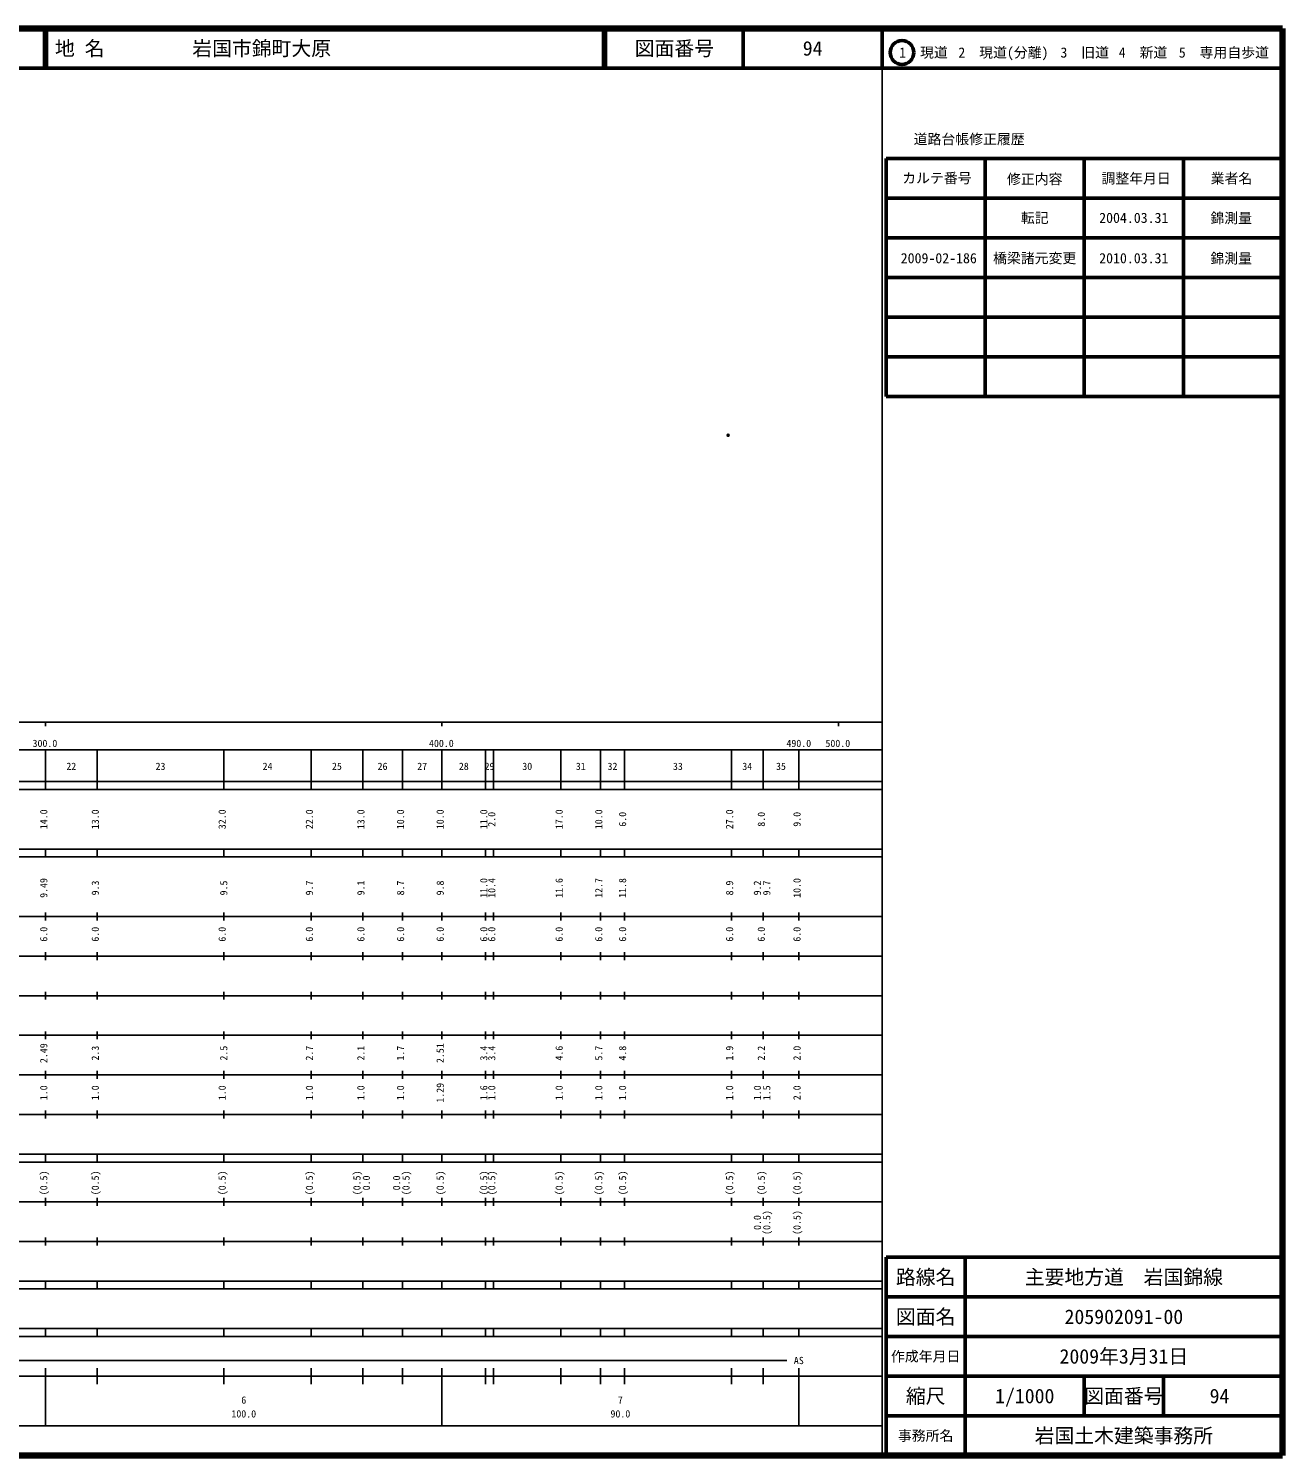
# Model space of a CAD drawing. Units: millimetres on the paper. Extents: x 40 to 680, y 20 to 380.
# Drawn here: x 363.7 to 680, y 20 to 380 of the extents above; entities that cross this region are included whole.
import ezdxf
from ezdxf.enums import TextEntityAlignment as Align

# ---------------------------------------------------------------- set-up
doc = ezdxf.new("R2010")
doc.units = ezdxf.units.MM
doc.header["$PDMODE"] = 32
doc.header["$PDSIZE"] = 0.5
doc.layers.add('M-OTRS', color=6, linetype='Continuous')
doc.layers.add('M-TTL-TXT', color=7, linetype='Continuous')
for name, color, linetype, lineweight in [('M-TTL', 2, 'Continuous', 140), ('M-TTL-BAND', 7, 'Continuous', 25), ('M-TTL-FRAM', 2, 'Continuous', 50), ('M-TTL-LINE', 7, 'Continuous', 50)]:
    doc.layers.add(name, color=color, linetype=linetype, lineweight=lineweight)
doc.styles.add('ＭＳ ゴシック', font='')
doc.styles.get('ＭＳ ゴシック').set_extended_font_data('MS Gothic')

msp = doc.modelspace()

# ---------------------------------------------------------------- linework, layer by layer
at = {"layer": 'M-OTRS'}
msp.add_point((540.175, 277.375), dxfattribs=at)
at = {"layer": 'M-TTL'}
for p, q in [((680, 380), (40, 380)), ((680, 20), (680, 380)), ((40, 20), (680, 20))]:
    msp.add_line(p, q, dxfattribs=at)
at = {"layer": 'M-TTL-BAND'}
for p, q in [((579, 20), (579, 370)), ((40, 205), (579, 205)), ((368, 205), (368, 204)), ((468, 205), (468, 204)), ((568, 205), (568, 204)), ((68, 198), (579, 198)), ((368, 188), (368, 198)), ((381, 188), (381, 198)), ((413, 188), (413, 198)), ((435, 188), (435, 198)), ((448, 188), (448, 198)), ((458, 188), (458, 198)), ((468, 188), (468, 198)), ((479, 188), (479, 198)), ((481, 188), (481, 198)), ((498, 188), (498, 198)), ((508, 188), (508, 198)), ((514, 188), (514, 198)), ((541, 188), (541, 198)), ((549, 188), (549, 198)), ((558, 188), (558, 198)), ((40, 190), (579, 190)), ((40, 188), (579, 188)), ((40, 173), (579, 173)), ((368, 171), (368, 173)), ((381, 171), (381, 173)), ((413, 171), (413, 173)), ((435, 171), (435, 173)), ((448, 171), (448, 173)), ((458, 171), (458, 173)), ((468, 171), (468, 173)), ((479, 171), (479, 173)), ((481, 171), (481, 173)), ((498, 171), (498, 173)), ((508, 171), (508, 173)), ((514, 171), (514, 173)), ((541, 171), (541, 173)), ((549, 171), (549, 173)), ((558, 171), (558, 173)), ((40, 171), (579, 171)), ((40, 156), (579, 156)), ((368, 155), (368, 157)), ((381, 155), (381, 157)), ((413, 155), (413, 157)), ((435, 155), (435, 157)), ((448, 155), (448, 157)), ((458, 155), (458, 157)), ((468, 155), (468, 157)), ((479, 155), (479, 157)), ((481, 155), (481, 157)), ((498, 155), (498, 157)), ((508, 155), (508, 157)), ((514, 155), (514, 157)), ((541, 155), (541, 157)), ((549, 155), (549, 157)), ((558, 155), (558, 157)), ((46, 146), (579, 146)), ((368, 145), (368, 147)), ((381, 145), (381, 147)), ((413, 145), (413, 147)), ((435, 145), (435, 147)), ((448, 145), (448, 147)), ((458, 145), (458, 147)), ((468, 145), (468, 147)), ((479, 145), (479, 147)), ((481, 145), (481, 147)), ((498, 145), (498, 147)), ((508, 145), (508, 147)), ((514, 145), (514, 147)), ((541, 145), (541, 147)), ((549, 145), (549, 147)), ((558, 145), (558, 147)), ((368, 135), (368, 137)), ((381, 135), (381, 137)), ((413, 135), (413, 137)), ((435, 135), (435, 137)), ((448, 135), (448, 137)), ((458, 135), (458, 137)), ((468, 135), (468, 137)), ((479, 135), (479, 137)), ((481, 135), (481, 137)), ((498, 135), (498, 137)), ((508, 135), (508, 137)), ((514, 135), (514, 137)), ((541, 135), (541, 137)), ((549, 135), (549, 137)), ((558, 135), (558, 137)), ((52, 136), (579, 136)), ((46, 126), (579, 126)), ((368, 125), (368, 127)), ((381, 125), (381, 127)), ((413, 125), (413, 127)), ((435, 125), (435, 127)), ((448, 125), (448, 127)), ((458, 125), (458, 127)), ((468, 125), (468, 127)), ((479, 125), (479, 127)), ((481, 125), (481, 127)), ((498, 125), (498, 127)), ((508, 125), (508, 127)), ((514, 125), (514, 127)), ((541, 125), (541, 127)), ((549, 125), (549, 127)), ((558, 125), (558, 127)), ((52, 116), (579, 116)), ((368, 115), (368, 117)), ((381, 115), (381, 117)), ((413, 115), (413, 117)), ((435, 115), (435, 117)), ((448, 115), (448, 117)), ((458, 115), (458, 117)), ((468, 115), (468, 117)), ((479, 115), (479, 117)), ((481, 115), (481, 117)), ((498, 115), (498, 117)), ((508, 115), (508, 117)), ((514, 115), (514, 117)), ((541, 115), (541, 117)), ((549, 115), (549, 117)), ((558, 115), (558, 117)), ((46, 106), (579, 106)), ((368, 105), (368, 107)), ((381, 105), (381, 107)), ((413, 105), (413, 107)), ((435, 105), (435, 107)), ((448, 105), (448, 107)), ((458, 105), (458, 107)), ((468, 105), (468, 107)), ((479, 105), (479, 107)), ((481, 105), (481, 107)), ((498, 105), (498, 107)), ((508, 105), (508, 107)), ((514, 105), (514, 107)), ((541, 105), (541, 107)), ((549, 105), (549, 107)), ((558, 105), (558, 107)), ((40, 96), (579, 96)), ((40, 94), (579, 94)), ((368, 94), (368, 96)), ((381, 94), (381, 96)), ((413, 94), (413, 96)), ((435, 94), (435, 96)), ((448, 94), (448, 96)), ((458, 94), (458, 96)), ((468, 94), (468, 96)), ((479, 94), (479, 96)), ((481, 94), (481, 96)), ((498, 94), (498, 96)), ((508, 94), (508, 96)), ((514, 94), (514, 96)), ((541, 94), (541, 96)), ((549, 94), (549, 96)), ((558, 94), (558, 96)), ((49, 84), (579, 84)), ((368, 83), (368, 85)), ((381, 83), (381, 85)), ((413, 83), (413, 85)), ((435, 83), (435, 85)), ((448, 83), (448, 85)), ((458, 83), (458, 85)), ((468, 83), (468, 85)), ((479, 83), (479, 85)), ((481, 83), (481, 85)), ((498, 83), (498, 85)), ((508, 83), (508, 85)), ((514, 83), (514, 85)), ((541, 83), (541, 85)), ((549, 83), (549, 85)), ((558, 83), (558, 85)), ((40, 74), (579, 74)), ((368, 73), (368, 75)), ((381, 73), (381, 75)), ((413, 73), (413, 75)), ((435, 73), (435, 75)), ((448, 73), (448, 75)), ((458, 73), (458, 75)), ((468, 73), (468, 75)), ((479, 73), (479, 75)), ((481, 73), (481, 75)), ((498, 73), (498, 75)), ((508, 73), (508, 75)), ((514, 73), (514, 75)), ((541, 73), (541, 75)), ((549, 73), (549, 75)), ((558, 73), (558, 75)), ((40, 64), (579, 64)), ((40, 62), (579, 62)), ((368, 62), (368, 64)), ((381, 62), (381, 64)), ((413, 62), (413, 64)), ((435, 62), (435, 64)), ((448, 62), (448, 64)), ((458, 62), (458, 64)), ((468, 62), (468, 64)), ((479, 62), (479, 64)), ((481, 62), (481, 64)), ((498, 62), (498, 64)), ((508, 62), (508, 64)), ((514, 62), (514, 64)), ((541, 62), (541, 64)), ((549, 62), (549, 64)), ((558, 62), (558, 64)), ((40, 52), (579, 52)), ((368, 50), (368, 52)), ((381, 50), (381, 52)), ((413, 50), (413, 52)), ((435, 50), (435, 52)), ((448, 50), (448, 52)), ((458, 50), (458, 52)), ((468, 50), (468, 52)), ((479, 50), (479, 52)), ((481, 50), (481, 52)), ((498, 50), (498, 52)), ((508, 50), (508, 52)), ((514, 50), (514, 52)), ((541, 50), (541, 52)), ((549, 50), (549, 52)), ((558, 50), (558, 52)), ((40, 50), (579, 50)), ((71, 44), (555, 44)), ((40, 40), (579, 40)), ((368, 27.5), (368, 42)), ((381, 38), (381, 42)), ((413, 38), (413, 42)), ((435, 38), (435, 42)), ((448, 38), (448, 42)), ((458, 38), (458, 42)), ((468, 27.5), (468, 42)), ((479, 38), (479, 42)), ((481, 38), (481, 42)), ((498, 38), (498, 42)), ((508, 38), (508, 42)), ((514, 38), (514, 42)), ((541, 38), (541, 42)), ((549, 38), (549, 42)), ((558, 27.5), (558, 42)), ((68, 27.5), (579, 27.5))]:
    msp.add_line(p, q, dxfattribs=at)
at = {"layer": 'M-TTL-FRAM'}
for p, q in [((580, 347.197), (580, 287.197)), ((580, 347.197), (680, 347.197)), ((580, 287.197), (680, 287.197)), ((680, 70), (580, 70)), ((580, 70), (580, 20))]:
    msp.add_line(p, q, dxfattribs=at)
at = {"layer": 'M-TTL-LINE'}
for p, q in [((367.75, 380), (367.75, 370)), ((368.25, 380), (368.25, 370)), ((508.747, 380), (508.747, 370)), ((509.247, 380), (509.247, 370)), ((543.997, 380), (543.997, 370)), ((579, 380), (579, 370)), ((40, 370), (680, 370)), ((605, 347.197), (605, 287.197)), ((630, 347.197), (630, 287.197)), ((655, 347.197), (655, 287.197)), ((580, 337.197), (680, 337.197)), ((580, 327.197), (680, 327.197)), ((580, 317.197), (680, 317.197)), ((580, 307.197), (680, 307.197)), ((580, 297.197), (680, 297.197)), ((600, 70), (600, 20)), ((680, 60), (580, 60)), ((680, 50), (580, 50)), ((680, 40), (580, 40)), ((630, 40), (630, 30)), ((650, 40), (650, 30)), ((680, 30), (580, 30))]:
    msp.add_line(p, q, dxfattribs=at)
msp.add_circle((584.031, 373.958), 3, dxfattribs=at)

# ---------------------------------------------------------------- texts
at = {"layer": 'M-TTL-BAND', "style": 'ＭＳ ゴシック'}
for s, p in [('300.0', (367.844, 198.195)), ('400.0', (467.844, 198.195)), ('490.0', (558, 198.195)), ('500.0', (567.844, 198.195)), ('22', (374.5, 192.405)), ('23', (397, 192.405)), ('24', (424, 192.405)), ('25', (441.5, 192.405)), ('26', (453, 192.405)), ('27', (463, 192.405)), ('28', (473.5, 192.405)), ('29', (480, 192.405)), ('30', (489.5, 192.405)), ('31', (503, 192.405)), ('32', (511, 192.405)), ('33', (527.5, 192.405)), ('34', (545, 192.405)), ('35', (553.5, 192.405)), ('AS', (558, 42.5)), ('6', (418, 32.523)), ('7', (513, 32.523)), ('100.0', (418, 29.033)), ('90.0', (513, 29.033))]:
    msp.add_text(s, height=1.833, dxfattribs=at).set_placement(p, align=Align.BOTTOM_CENTER)
for s, p in [('14.0', (369, 180.5)), ('13.0', (382, 180.5)), ('32.0', (414, 180.5)), ('22.0', (436, 180.5)), ('13.0', (449, 180.5)), ('10.0', (459, 180.5)), ('10.0', (469, 180.5)), ('11.0', (480, 180.5)), ('2.0', (482, 180.5)), ('17.0', (499, 180.5)), ('10.0', (509, 180.5)), ('6.0', (515, 180.5)), ('27.0', (542, 180.5)), ('8.0', (550, 180.5)), ('9.0', (559, 180.5)), ('9.49', (369, 163.174)), ('9.3', (382, 163.174)), ('9.5', (414.399, 163.174)), ('9.7', (436, 163.174)), ('9.1', (449, 163.174)), ('8.7', (459, 163.174)), ('9.8', (469, 163.174)), ('11.0', (480, 163.174)), ('10.4', (482, 163.174)), ('11.6', (499, 163.174)), ('12.7', (509, 163.174)), ('11.8', (515, 163.174)), ('8.9', (542, 163.174)), ('9.2', (549, 163.174)), ('9.7', (551.37, 163.174)), ('10.0', (559, 163.174)), ('6.0', (369, 151.5)), ('6.0', (382, 151.5)), ('6.0', (414, 151.5)), ('6.0', (436, 151.5)), ('6.0', (449, 151.5)), ('6.0', (459, 151.5)), ('6.0', (469, 151.5)), ('6.0', (480, 151.5)), ('6.0', (482, 151.5)), ('6.0', (499, 151.5)), ('6.0', (509, 151.5)), ('6.0', (515, 151.5)), ('6.0', (542, 151.5)), ('6.0', (550, 151.5)), ('6.0', (559, 151.5)), ('2.49', (369, 121.5)), ('2.3', (382, 121.5)), ('2.5', (414.399, 121.5)), ('2.7', (436, 121.5)), ('2.1', (449, 121.5)), ('1.7', (459, 121.5)), ('2.51', (469, 121.5)), ('3.4', (480, 121.5)), ('3.4', (482, 121.5)), ('4.6', (499, 121.5)), ('5.7', (509, 121.5)), ('4.8', (515, 121.5)), ('1.9', (542, 121.5)), ('2.2', (550, 121.5)), ('2.0', (559, 121.5)), ('1.0', (369, 111.5)), ('1.0', (382, 111.5)), ('1.0', (414, 111.5)), ('1.0', (436, 111.5)), ('1.0', (449, 111.5)), ('1.0', (459, 111.5)), ('1.29', (469, 111.5)), ('1.6', (480, 111.5)), ('1.0', (482, 111.5)), ('1.0', (499, 111.5)), ('1.0', (509, 111.5)), ('1.0', (515, 111.5)), ('1.0', (542, 111.5)), ('1.0', (549, 111.5)), ('1.5', (551.37, 111.5)), ('2.0', (559, 111.5)), ('(0.5)', (369, 88.764)), ('(0.5)', (382, 88.764)), ('(0.5)', (414, 88.764)), ('(0.5)', (436, 88.764)), ('(0.5)', (448, 88.764)), ('0.0', (450.37, 88.764)), ('0.0', (458, 88.764)), ('(0.5)', (460.37, 88.764)), ('(0.5)', (469, 88.764)), ('(0.5)', (480, 88.764)), ('(0.5)', (482, 88.764)), ('(0.5)', (499, 88.764)), ('(0.5)', (509, 88.764)), ('(0.5)', (515, 88.764)), ('(0.5)', (542, 88.764)), ('(0.5)', (550, 88.764)), ('(0.5)', (559, 88.764)), ('0.0', (549, 78.764)), ('(0.5)', (551.37, 78.764)), ('(0.5)', (559, 78.764))]:
    msp.add_text(s, height=1.833, rotation=90, dxfattribs=at).set_placement(p, align=Align.BOTTOM_CENTER)
at = {"layer": 'M-TTL-TXT', "style": 'ＭＳ ゴシック'}
for s, p in [('地 名', (370.38, 375)), ('岩国市錦町大原', (405.024, 375))]:
    msp.add_text(s, height=3.666, dxfattribs=at).set_placement(p, align=Align.MIDDLE_LEFT)
for s, height, p in [('図面番号', 3.666, (526.622, 375)), ('94', 3.666, (561.497, 375)), ('1\u3000現道', 2.566, (589.448, 373.958)), ('2\u3000現道(分離)', 2.566, (609.619, 373.958)), ('3\u3000旧道', 2.566, (630.121, 373.958)), ('4\u3000新道', 2.566, (644.824, 373.958)), ('5\u3000専用自歩道', 2.566, (665.228, 373.958)), ('道路台帳修正履歴', 2.566, (600.968, 352.113)), ('カルテ番号', 2.566, (592.839, 342.277)), ('修正内容', 2.566, (617.509, 342.023)), ('調整年月日', 2.566, (643.089, 342.197)), ('業者名', 2.566, (667.134, 342.197)), ('転記', 2.566, (617.5, 332.245)), ('2004.03.31', 2.566, (642.5, 332.245)), ('錦測量', 2.566, (667.077, 332.189)), ('2009-02-186', 2.566, (593.314, 322.07)), ('橋梁諸元変更', 2.566, (617.5, 322.07)), ('2010.03.31', 2.566, (642.5, 322.07)), ('錦測量', 2.566, (667.077, 322.013)), ('路線名', 3.666, (590, 65)), ('路線名', 3.666, (590, 65)), ('主要地方道\u3000岩国錦線', 3.666, (640, 65)), ('図面名', 3.666, (590, 55)), ('図面名', 3.666, (590, 55)), ('205902091-00', 3.666, (640, 55)), ('2009年3月31日', 3.666, (640, 45)), ('作成年月日', 2.566, (590, 45)), ('作成年月日', 2.566, (590, 45)), ('縮尺', 3.666, (590, 35)), ('縮尺', 3.666, (590, 35)), ('1/1000', 3.666, (615, 35)), ('図面番号', 3.666, (640, 35)), ('図面番号', 3.666, (640, 35)), ('94', 3.666, (664.125, 35)), ('事務所名', 2.566, (590, 25)), ('事務所名', 2.566, (590, 25)), ('岩国土木建築事務所', 3.666, (640, 25))]:
    msp.add_text(s, height=height, dxfattribs=at).set_placement(p, align=Align.MIDDLE_CENTER)

doc.saveas('drawing.dxf')
